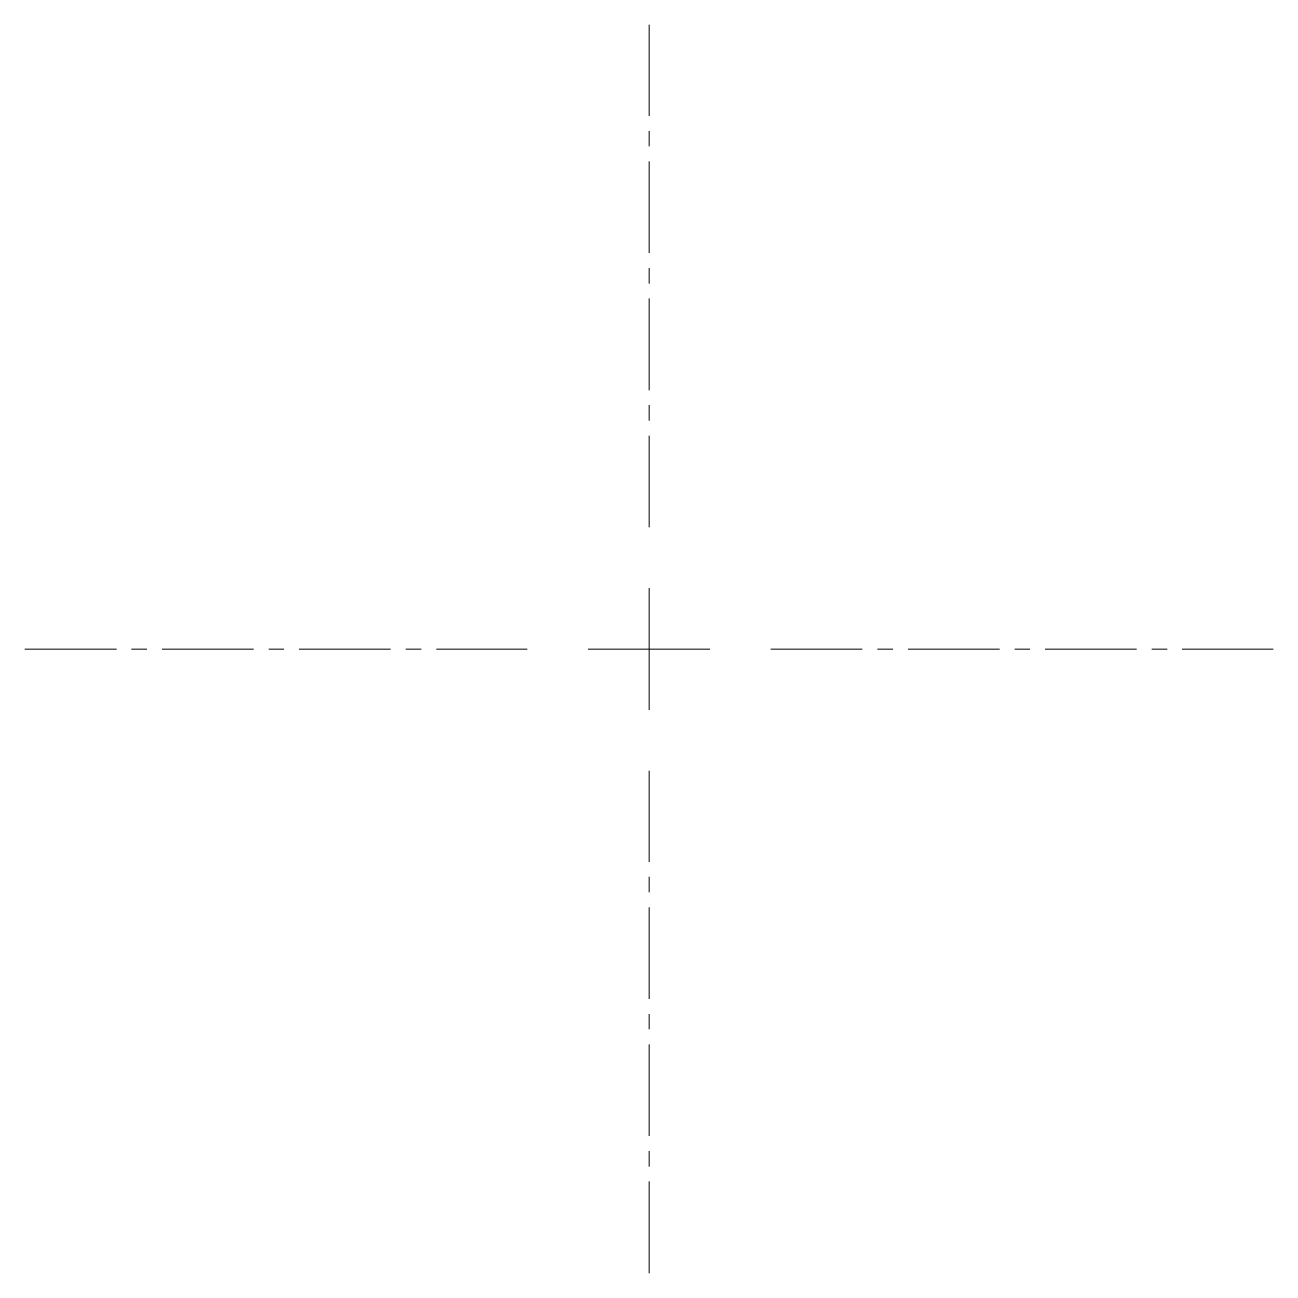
# Model space of a CAD drawing. Header units: inches. Extents: x 365.7 to 375.9, y -97.5 to -87.3.
import ezdxf

# ---------------------------------------------------------------- set-up
doc = ezdxf.new("R2010")
doc.units = ezdxf.units.IN
doc.header["$MEASUREMENT"] = 0
doc.linetypes.add('CENTER2', pattern=[1.125, 0.75, -0.125, 0.125, -0.125])
doc.layers.add('E101-Electrical-1st-floor', color=1, linetype='Continuous', lineweight=9)

msp = doc.modelspace()

# ---------------------------------------------------------------- linework, layer by layer
at = {"layer": 'E101-Electrical-1st-floor', "linetype": 'CENTER2'}
for p, q in [((370.819, -91.379), (370.819, -87.259)), ((365.699, -92.379), (369.819, -92.379)), ((371.819, -92.379), (375.939, -92.379)), ((370.819, -97.499), (370.819, -93.379))]:
    msp.add_line(p, q, dxfattribs=at)
at = {"layer": 'E101-Electrical-1st-floor', "linetype": 'Continuous'}
for p, q in [((370.819, -92.879), (370.819, -91.879)), ((370.319, -92.379), (371.319, -92.379))]:
    msp.add_line(p, q, dxfattribs=at)

doc.saveas('drawing.dxf')
